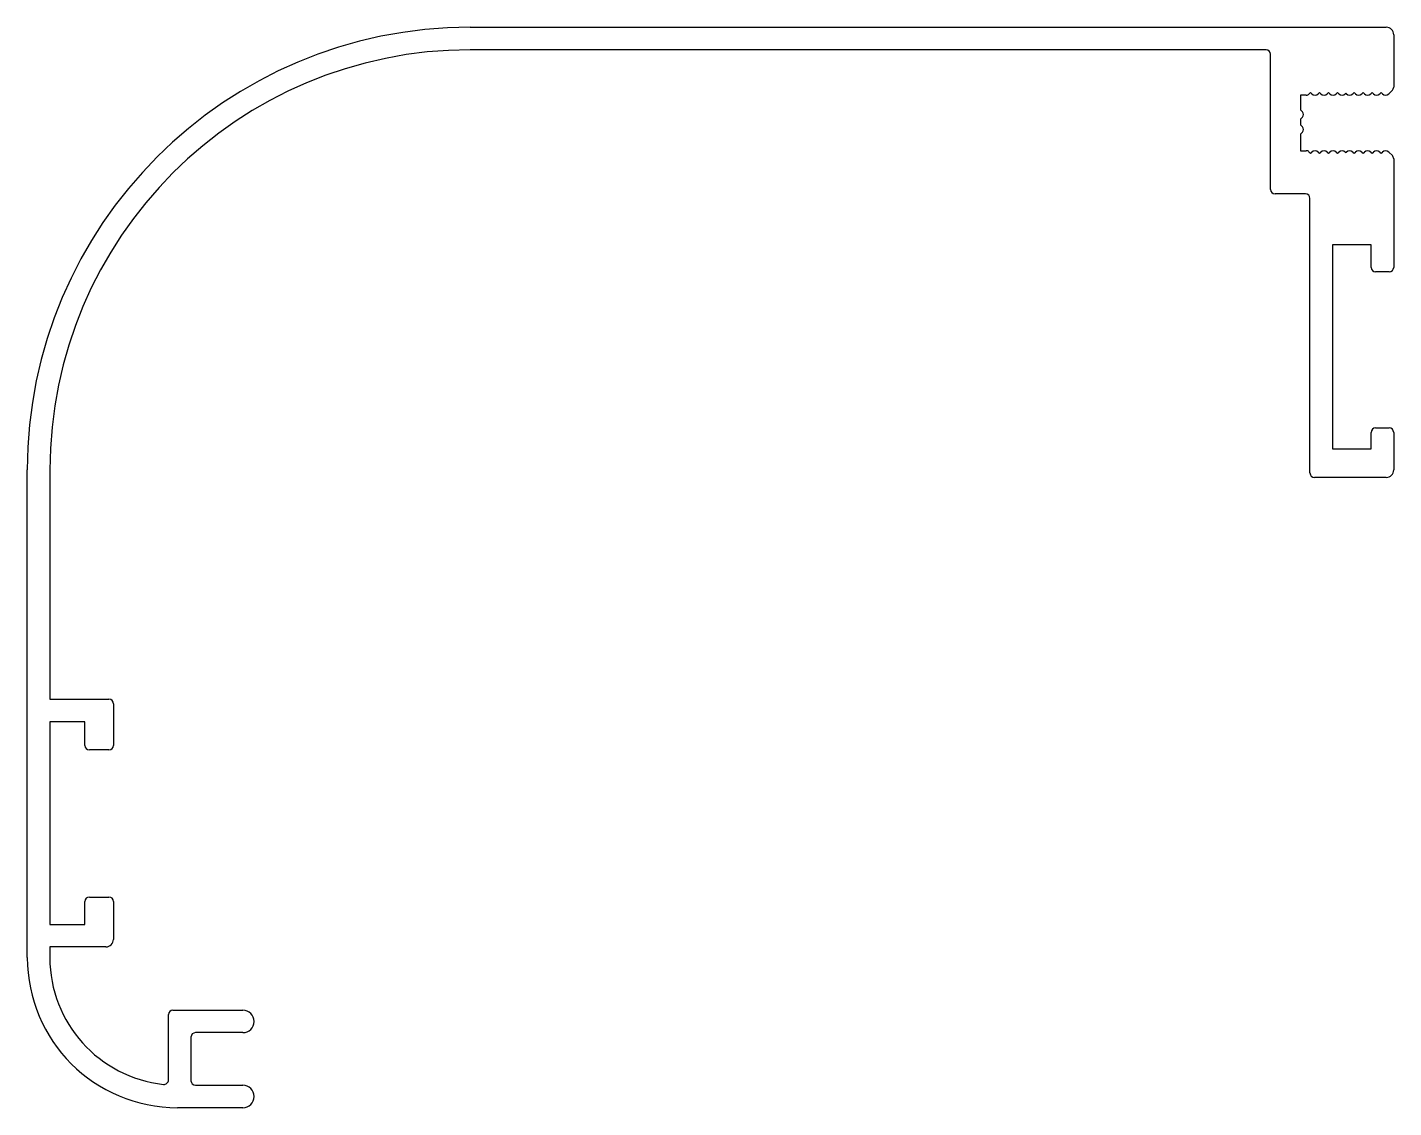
# Model space of a CAD drawing. Extents: x 1.5 to 92.5, y 1.5 to 73.5.
import ezdxf

# ---------------------------------------------------------------- set-up
doc = ezdxf.new("R2010")
doc.units = 0
doc.layers.get('0').update_dxf_attribs({"linetype": 'CONTINUOUS'})

msp = doc.modelspace()

# ---------------------------------------------------------------- linework, layer by layer
for p, q in [((30.979, 73.473), (91.979, 73.473)), ((92.479, 72.973), (92.479, 69.49)), ((83.979, 71.973), (30.979, 71.973)), ((84.279, 62.673), (84.279, 71.673)), ((92.391, 69.278), (92.152, 69.039)), ((86.279, 68.951), (86.279, 67.965)), ((86.661, 68.951), (86.279, 68.951)), ((86.94, 69.126), (86.838, 69.024)), ((87.028, 69.039), (86.94, 69.126)), ((87.54, 69.126), (87.452, 69.039)), ((87.628, 69.039), (87.54, 69.126)), ((88.14, 69.126), (88.052, 69.039)), ((88.228, 69.039), (88.14, 69.126)), ((88.74, 69.126), (88.652, 69.039)), ((88.828, 69.039), (88.74, 69.126)), ((89.29, 69.076), (89.252, 69.039)), ((89.328, 69.039), (89.29, 69.076)), ((89.84, 69.126), (89.752, 69.039)), ((89.928, 69.039), (89.84, 69.126)), ((90.44, 69.126), (90.352, 69.039)), ((90.528, 69.039), (90.44, 69.126)), ((91.04, 69.126), (90.952, 69.039)), ((91.128, 69.039), (91.04, 69.126)), ((91.64, 69.126), (91.552, 69.039)), ((91.728, 69.039), (91.64, 69.126)), ((86.279, 67.965), (86.406, 67.838)), ((86.406, 67.484), (86.279, 67.358)), ((86.279, 67.358), (86.279, 66.965)), ((86.279, 66.965), (86.406, 66.838)), ((86.406, 66.484), (86.279, 66.358)), ((86.279, 66.358), (86.279, 65.251)), ((86.279, 65.251), (86.661, 65.251)), ((86.838, 65.177), (86.94, 65.075)), ((86.94, 65.075), (87.028, 65.163)), ((87.452, 65.163), (87.54, 65.075)), ((87.54, 65.075), (87.628, 65.163)), ((88.052, 65.163), (88.14, 65.075)), ((88.14, 65.075), (88.228, 65.163)), ((88.652, 65.163), (88.74, 65.075)), ((88.74, 65.075), (88.828, 65.163)), ((89.252, 65.163), (89.29, 65.125)), ((89.29, 65.125), (89.328, 65.163)), ((89.752, 65.163), (89.84, 65.075)), ((89.84, 65.075), (89.928, 65.163)), ((90.352, 65.163), (90.44, 65.075)), ((90.44, 65.075), (90.528, 65.163)), ((90.952, 65.163), (91.04, 65.075)), ((91.04, 65.075), (91.128, 65.163)), ((91.552, 65.163), (91.64, 65.075)), ((91.64, 65.075), (91.728, 65.163)), ((92.152, 65.163), (92.391, 64.924)), ((92.479, 64.712), (92.479, 57.473)), ((86.606, 62.373), (84.579, 62.373)), ((86.906, 43.773), (86.906, 62.073)), ((88.406, 58.973), (88.406, 45.373)), ((90.979, 58.973), (88.406, 58.973)), ((90.979, 57.473), (90.979, 58.973)), ((92.179, 57.173), (91.279, 57.173)), ((90.979, 45.373), (90.979, 46.473)), ((91.279, 46.773), (92.179, 46.773)), ((92.479, 46.473), (92.479, 43.973)), ((88.406, 45.373), (90.979, 45.373)), ((1.479, 11.473), (1.479, 43.973)), ((2.979, 43.973), (2.979, 28.69)), ((91.979, 43.473), (87.206, 43.473)), ((2.979, 28.69), (6.914, 28.69)), ((7.214, 28.39), (7.214, 25.614)), ((2.979, 27.19), (2.979, 13.69)), ((5.314, 27.19), (2.979, 27.19)), ((5.314, 25.614), (5.314, 27.19)), ((6.914, 25.314), (5.614, 25.314)), ((5.614, 15.514), (6.914, 15.514)), ((5.314, 13.69), (5.314, 15.214)), ((7.214, 15.214), (7.214, 12.69)), ((2.979, 13.69), (5.314, 13.69)), ((2.979, 12.19), (2.979, 11.473)), ((6.714, 12.19), (2.979, 12.19)), ((10.879, 3.323), (10.879, 7.673)), ((11.179, 7.973), (15.829, 7.973)), ((15.829, 6.473), (12.679, 6.473)), ((12.379, 6.173), (12.379, 3.273)), ((12.679, 2.973), (15.829, 2.973)), ((15.829, 1.473), (11.479, 1.473))]:
    msp.add_line(p, q)
for centre, radius, start, end in [((30.979, 43.973), 29.5, 90, 180), ((91.979, 72.973), 0.5, 0, 90), ((30.979, 43.973), 28, 90, 180), ((83.979, 71.673), 0.3, 0, 90), ((92.179, 69.49), 0.3, 315, 0), ((86.661, 69.201), 0.25, 270, 315), ((87.24, 69.251), 0.3, 225, 315), ((87.84, 69.251), 0.3, 225, 315), ((88.44, 69.251), 0.3, 225, 315), ((89.04, 69.251), 0.3, 225, 315), ((89.54, 69.251), 0.3, 225, 315), ((90.14, 69.251), 0.3, 225, 315), ((90.74, 69.251), 0.3, 225, 315), ((91.34, 69.251), 0.3, 225, 315), ((91.94, 69.251), 0.3, 225, 315), ((86.229, 67.661), 0.25, 315, 45), ((86.229, 66.661), 0.25, 315, 45), ((86.661, 65.001), 0.25, 45, 90), ((87.24, 64.951), 0.3, 45, 135), ((87.84, 64.951), 0.3, 45, 135), ((88.44, 64.951), 0.3, 45, 135), ((89.04, 64.951), 0.3, 45, 135), ((89.54, 64.951), 0.3, 45, 135), ((90.14, 64.951), 0.3, 45, 135), ((90.74, 64.951), 0.3, 45, 135), ((91.34, 64.951), 0.3, 45, 135), ((91.94, 64.951), 0.3, 45, 135), ((92.179, 64.712), 0.3, 0, 45), ((84.579, 62.673), 0.3, 180, 270), ((86.606, 62.073), 0.3, 0, 90), ((91.279, 57.473), 0.3, 180, 270), ((92.179, 57.473), 0.3, 270, 0), ((91.279, 46.473), 0.3, 90, 180), ((92.179, 46.473), 0.3, 0, 90), ((87.206, 43.773), 0.3, 180, 270), ((91.979, 43.973), 0.5, 270, 0), ((6.914, 28.39), 0.3, 360, 90), ((5.614, 25.614), 0.3, 180, 270), ((6.914, 25.614), 0.3, 270, 0), ((5.614, 15.214), 0.3, 90, 180), ((6.914, 15.214), 0.3, 0, 90), ((6.714, 12.69), 0.5, 270, 0), ((11.479, 11.473), 10, 180, 270), ((11.479, 11.473), 8.5, 180, 263.69874), ((11.179, 7.673), 0.3, 90, 180), ((15.829, 7.223), 0.75, 270, 90), ((12.679, 6.173), 0.3, 90, 180), ((10.579, 3.323), 0.3, 263.69874, 360), ((12.679, 3.273), 0.3, 180, 270), ((15.829, 2.223), 0.75, 270, 90)]:
    msp.add_arc(centre, radius, start, end)

doc.saveas('drawing.dxf')
